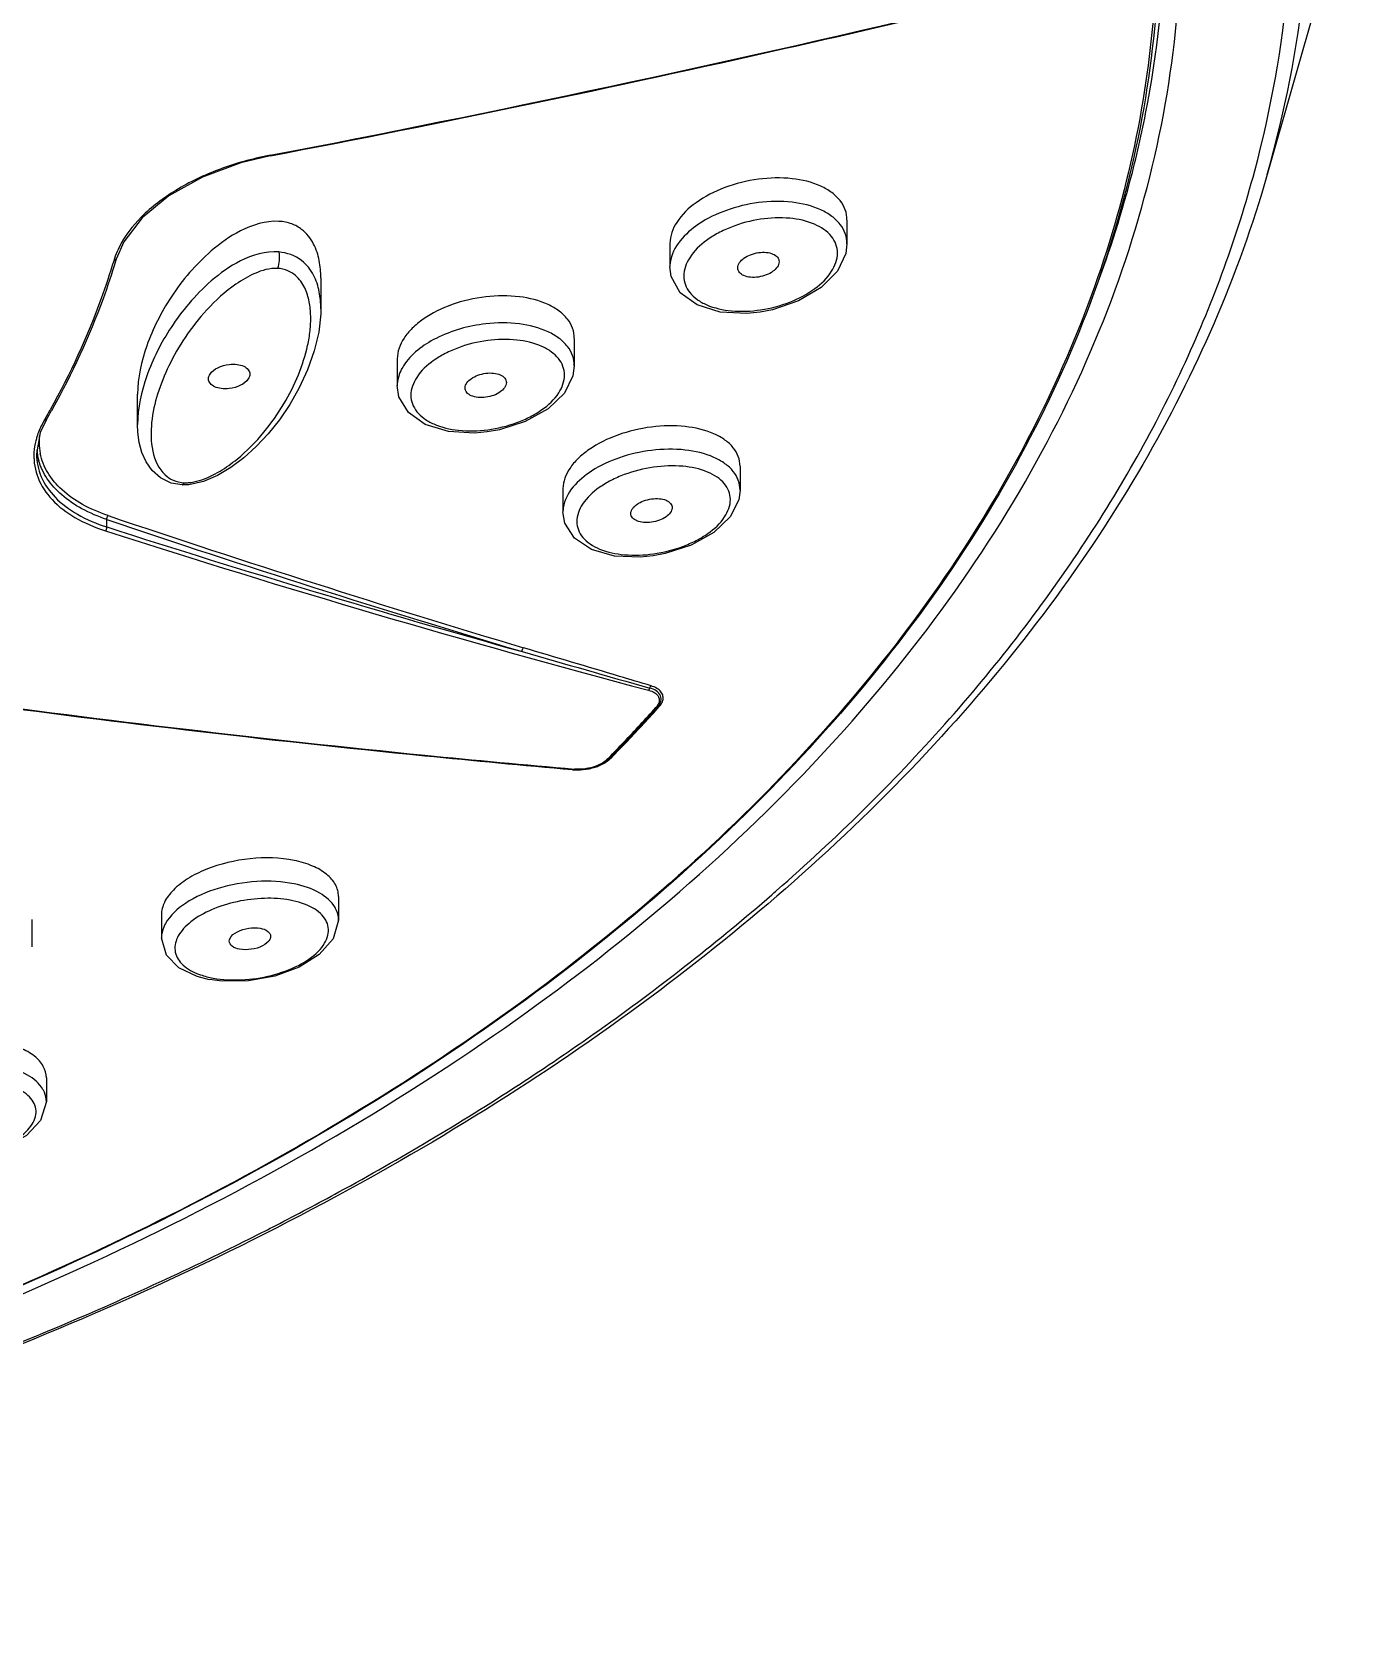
# Model space of a CAD drawing. Header units: millimetres. Extents: x 601 to 1195, y -13 to 407.
# Drawn here: x 939.6 to 956.4, y 269.26 to 289.56 of the extents above; entities that cross this region are included whole.
import ezdxf

# ---------------------------------------------------------------- set-up
doc = ezdxf.new("R2010")
doc.units = ezdxf.units.MM
doc.header["$LTSCALE"] = 0.1

msp = doc.modelspace()

# ---------------------------------------------------------------- linework, layer by layer
for p, q in [((956.4016, 291.6195), (955.2988, 287.7542)), ((942.631, 287.9962), (942.6117, 287.9925)), ((942.6325, 287.9889), (942.6133, 287.9852)), ((949.9591, 287.1737), (949.9591, 286.8713)), ((940.7695, 286.8984), (940.6733, 286.6767)), ((947.7091, 286.8779), (947.7091, 286.5838)), ((949.9591, 286.871), (949.9591, 286.8725)), ((940.6733, 286.6767), (940.6653, 286.65)), ((947.7091, 286.5837), (947.7091, 286.5826)), ((943.2733, 286.4397), (943.2733, 286.0441)), ((943.2733, 286.044), (943.2733, 286.0441)), ((948.8562, 286.0042), (948.6863, 285.987)), ((949.0126, 286.0343), (948.8562, 286.0042)), ((946.4945, 285.6708), (946.4945, 285.323)), ((944.2445, 285.4109), (944.2445, 285.0705)), ((946.4945, 285.3225), (946.4945, 285.324)), ((944.2445, 285.0698), (944.2445, 285.0695)), ((940.9456, 284.5776), (940.9456, 284.9604)), ((939.7716, 284.6502), (939.7599, 284.6299)), ((939.8635, 284.7752), (939.852, 284.7546)), ((939.709, 284.4733), (939.6603, 284.203)), ((939.7876, 284.6415), (939.709, 284.4733)), ((940.9456, 284.5776), (940.9456, 284.5774)), ((945.3889, 284.4818), (945.2269, 284.4679)), ((945.5419, 284.5083), (945.3889, 284.4818)), ((939.6603, 284.2029), (939.6603, 284.2023)), ((948.6003, 284.0447), (948.6003, 283.7426)), ((941.7821, 283.8516), (941.5969, 283.8109)), ((941.5109, 283.8084), (941.372, 283.8327)), ((941.5969, 283.8109), (941.5107, 283.8085)), ((946.3503, 283.7627), (946.3503, 283.4684)), ((948.6003, 283.7422), (948.6003, 283.7436)), ((946.3503, 283.4675), (946.3503, 283.4673)), ((940.5545, 283.2744), (940.5545, 283.369)), ((947.4964, 282.9072), (947.3364, 282.8914)), ((947.6504, 282.9354), (947.4964, 282.9072)), ((947.5398, 280.9729), (947.5521, 280.9865)), ((946.4891, 280.1917), (946.471, 280.1933)), ((946.6081, 280.1933), (946.4891, 280.1917)), ((946.7481, 280.2232), (946.6081, 280.1933)), ((946.8724, 280.2803), (946.7481, 280.2232)), ((946.9398, 280.3337), (946.8724, 280.2803)), ((946.932, 280.3413), (946.9194, 280.3284)), ((946.9399, 280.3338), (946.9528, 280.347)), ((943.4985, 278.5786), (943.4985, 278.278)), ((939.6034, 278.2878), (939.6034, 277.9416)), ((941.2485, 278.3481), (941.2485, 278.0523)), ((943.4985, 278.2781), (943.4985, 278.2788)), ((941.2485, 278.053), (941.2485, 278.0521)), ((941.8591, 277.523), (941.7028, 277.5616)), ((942.0208, 277.5022), (941.8587, 277.5231)), ((939.7862, 276.2743), (939.7862, 275.974)), ((939.7862, 275.9741), (939.7862, 275.9752))]:
    msp.add_line(p, q)
for points in [[(942.6133, 287.9852), (942.2569, 287.8996), (941.7682, 287.7188), (941.3427, 287.482), (941.0038, 287.203), (940.7695, 286.8984)], [(949.9591, 286.8709), (949.9441, 286.7504), (949.8372, 286.5252), (949.6319, 286.3174), (949.3433, 286.1465), (949.0126, 286.0343)], [(948.6863, 285.987), (948.3496, 286.0042), (948.0539, 286.0952), (947.8413, 286.2502), (947.7261, 286.4558), (947.7091, 286.5838)], [(943.2733, 286.044), (943.272, 285.9835), (943.2463, 285.7503), (943.1895, 285.5106), (943.1057, 285.2722), (943.0002, 285.0432), (942.8797, 284.8309), (942.748, 284.6366), (942.6056, 284.4579), (942.4533, 284.2951), (942.295, 284.1519), (942.1317, 284.0295), (941.9613, 283.928), (941.7821, 283.8516)], [(946.4944, 285.3223), (946.4777, 285.1966), (946.3683, 284.9764), (946.1612, 284.7753), (945.8718, 284.6124), (945.5419, 284.5083)], [(945.2269, 284.4679), (944.895, 284.4877), (944.6008, 284.5777), (944.3867, 284.7283), (944.2666, 284.9267), (944.2445, 285.07)], [(941.372, 283.8327), (941.238, 283.8977), (941.1327, 283.9907), (941.0551, 284.1006), (941.0011, 284.221), (940.9668, 284.3479), (940.9492, 284.4799), (940.9456, 284.5774)], [(948.6003, 283.742), (948.5841, 283.6207), (948.4754, 283.4038), (948.2682, 283.2042), (947.9794, 283.0415), (947.6504, 282.9354)], [(947.3364, 282.8914), (947.0059, 282.9051), (946.7114, 282.9877), (946.496, 283.131), (946.3742, 283.3223), (946.3503, 283.4676)], [(943.4985, 278.2788), (943.4303, 278.0405), (943.2544, 277.8407), (942.9985, 277.6807), (942.6885, 277.5671), (942.353, 277.5063), (942.0208, 277.5022)], [(941.7028, 277.5616), (941.4696, 277.6721), (941.3108, 277.8346), (941.2485, 278.053)], [(939.7862, 275.9752), (939.7132, 275.7353), (939.5335, 275.5445), (939.2767, 275.3954), (938.9678, 275.292), (938.6347, 275.2393), (938.3053, 275.2407)]]:
    msp.add_lwpolyline(points)
for centre, radius, start, end in [((940.7946, 291.0754), 13.2072, 348.87268, 359.07418), ((904.8751, 485.224), 200.8091, 280.837168, 283.336247), ((904.9065, 485.084), 200.6731, 282.745247, 283.336579), ((904.8743, 485.228), 200.8206, 280.837208, 282.745136), ((940.2971, 291.1717), 13.714, 344.93376, 348.87901), ((939.6573, 291.3554), 14.3795, 338.61756, 344.8896), ((941.5856, 286.3759), 0.9844, 161.71118, 163.36671), ((941.6624, 286.3491), 1.0657, 154.89478, 161.63985), ((941.7414, 286.3135), 1.1523, 153.54517, 154.96086), ((948.1165, 286.5824), 0.4074, 172.61137, 179.82793), ((930.8104, 289.8012), 10.3362, 330.10941, 330.83056), ((930.789, 289.841), 10.3928, 329.98047, 330.6981), ((940.4071, 284.3228), 0.7467, 185.24661, 195.82807), ((940.4527, 284.353), 0.7591, 173.2236, 181.03008), ((940.4257, 284.353), 0.7322, 181.07164, 191.27514), ((940.4, 284.1733), 0.7724, 176.33533, 177.93817), ((946.7279, 283.4671), 0.3777, 172.14989, 179.9369), ((991.1038, 433.185), 158.1141, 251.35513, 253.362506), ((983.215, 415.8473), 139.2677, 252.162413, 254.429975), ((991.1112, 433.2021), 158.0804, 251.355131, 253.362506), ((982.9027, 414.8521), 138.2768, 252.158533, 255.139335), ((1032.9708, 584.2595), 314.8668, 253.934035, 254.240746), ((960.8914, 444.6885), 165.1264, 262.215271, 264.33614), ((960.9018, 444.701), 165.1329, 262.215295, 264.333059), ((932.7791, 294.2083), 19.8139, 317.26208, 318.11855), ((932.7802, 294.2321), 19.8407, 317.26225, 318.06522), ((932.7992, 294.24), 19.8442, 317.26208, 318.11855), ((947.3668, 281.1283), 0.2209, 318.06589, 322.67772), ((932.4955, 294.4704), 20.2001, 316.41657, 317.26209), ((932.5051, 294.4864), 20.2153, 316.41657, 317.26209), ((932.5151, 294.5025), 20.231, 316.41657, 317.26209), ((932.218, 294.7344), 20.583, 315.63175, 316.41673), ((932.2277, 294.7503), 20.5982, 315.63302, 316.41674), ((932.2286, 294.7752), 20.6264, 315.5819, 316.41658), ((960.5627, 441.4436), 161.8649, 264.338592, 265.005627), ((960.572, 441.4461), 161.8614, 264.335483, 265.01206), ((946.5313, 280.8276), 0.6404, 264.568, 270.23285), ((946.5327, 280.9216), 0.734, 281.7484, 288.03634), ((946.5431, 280.8415), 0.6458, 282.72276, 286.83573), ((946.7368, 280.5591), 0.3142, 312.11114, 315.54005), ((931.8546, 298.327), 26.1373, 311.00107, 311.18352), ((928.4119, 302.8692), 31.841, 303.06335, 303.80646), ((925.3381, 308.1841), 37.9842, 296.24607, 297.20128)]:
    msp.add_arc(centre, radius, start, end)
for points, knots in [([(955.2988, 287.7542), (955.5234, 288.5417), (955.8397, 290.1489), (955.8811, 292.6054), (955.4841, 295.0489), (954.6556, 297.4461), (953.409, 299.7672), (951.7622, 301.9852), (949.7367, 304.0755), (946.4829, 306.7272), (941.5819, 309.5542), (934.8533, 312.0222), (927.4311, 313.549), (922.2678, 313.8917), (919.6517, 313.8917)], [0, 0, 0, 0, 0.048709, 0.0968661, 0.1454008, 0.1952038, 0.2470438, 0.3015134, 0.3590094, 0.4197369, 0.5507204, 0.6932767, 0.8443785, 1, 1, 1, 1]), ([(955.1391, 287.7984), (955.3478, 288.5783), (955.6337, 290.1691), (955.6366, 292.5952), (955.2094, 295.0059), (954.3595, 297.3687), (953.1002, 299.6549), (951.4494, 301.8383), (949.4282, 303.895), (946.1917, 306.5023), (941.3322, 309.2804), (934.6733, 311.7054), (927.3369, 313.205), (922.2359, 313.5415), (919.6517, 313.5415)], [0, 0, 0, 0, 0.0485552, 0.0966454, 0.1451882, 0.1950554, 0.2469937, 0.3015747, 0.3591775, 0.4199942, 0.5510757, 0.6936037, 0.8445714, 1, 1, 1, 1]), ([(921.1812, 269.7004), (923.4641, 269.7627), (927.9596, 270.1594), (934.424, 271.567), (940.3199, 273.7298), (945.4223, 276.571), (949.5365, 279.9913), (952.0572, 283.3154), (953.3612, 286.1151), (953.9802, 288.2239), (954.2522, 290.3623), (954.1998, 291.7892), (954.1169, 292.493)], [0, 0, 0, 0, 0.1541994, 0.3037973, 0.4454889, 0.5767364, 0.6962236, 0.8043698, 0.8550518, 0.9040867, 0.9521506, 1, 1, 1, 1]), ([(953.9267, 290.8656), (953.9267, 290.1928), (953.8207, 288.8351), (953.3474, 286.826), (952.5647, 284.8567), (951.0898, 282.2537), (948.4655, 279.1929), (944.3724, 276.0551), (939.4132, 273.4568), (933.7609, 271.4825), (927.6126, 270.1967), (923.3515, 269.8306), (921.1901, 269.7707)], [0, 0, 0, 0, 0.0474466, 0.0955915, 0.1450529, 0.1963831, 0.3060194, 0.4265846, 0.5581073, 0.6992073, 0.8475071, 1, 1, 1, 1]), ([(953.879, 290.1629), (953.8474, 289.5547), (953.6968, 288.331), (953.0481, 285.8907), (951.5615, 282.8962), (948.8598, 279.6312), (945.3105, 276.7172), (941.02, 274.2289), (936.1116, 272.2304), (930.7267, 270.7769), (926.9645, 270.2049), (925.042, 270.0163)], [0, 0, 0, 0, 0.0481395, 0.0970616, 0.1990565, 0.3093708, 0.4296514, 0.5601367, 0.6999367, 0.8473269, 1, 1, 1, 1]), ([(942.6117, 287.9925), (942.3989, 287.9518), (941.99, 287.8388), (941.4385, 287.5779), (940.9959, 287.2462), (940.7806, 286.9692), (940.7097, 286.8269)], [0, 0, 0, 0, 0.2830056, 0.5511475, 0.7922975, 1, 1, 1, 1]), ([(942.6117, 287.9925), (942.6121, 287.9907), (942.6132, 287.9893), (942.6126, 287.9851), (942.6133, 287.9852)], [0, 0, 0, 0, 0.7396966, 1, 1, 1, 1]), ([(955.2988, 287.7542), (954.932, 286.4685), (953.807, 283.8998), (951.1852, 280.4225), (947.6825, 277.2957), (943.4046, 274.5937), (938.4701, 272.3791), (933.0139, 270.7076), (927.1866, 269.623), (923.1805, 269.3123), (921.1544, 269.2602)], [0, 0, 0, 0, 0.0974029, 0.2018054, 0.3150197, 0.4375935, 0.5690054, 0.7079061, 0.8523458, 1, 1, 1, 1]), ([(949.9591, 287.1751), (949.9591, 287.2184), (949.944, 287.3072), (949.8753, 287.428), (949.7664, 287.5302), (949.5663, 287.6436), (949.2462, 287.7179), (948.9756, 287.711), (948.8341, 287.6922)], [0, 0, 0, 0, 0.0943557, 0.1915088, 0.2974572, 0.415619, 0.6890395, 1, 1, 1, 1]), ([(949.0653, 278.6559), (949.8192, 279.3155), (951.2142, 280.6848), (952.9709, 282.9378), (954.308, 285.3038), (954.9164, 286.9664), (955.1391, 287.7984)], [0, 0, 0, 0, 0.2700774, 0.5254066, 0.7677821, 1, 1, 1, 1]), ([(948.8341, 287.6922), (948.6884, 287.6729), (948.4095, 287.6041), (948.0487, 287.4203), (947.7889, 287.1797), (947.7091, 286.9703), (947.7091, 286.8765)], [0, 0, 0, 0, 0.2970084, 0.574752, 0.8103815, 1, 1, 1, 1]), ([(948.8341, 287.3948), (948.6954, 287.3769), (948.4273, 287.3118), (948.0058, 287.1126), (947.7383, 286.8347), (947.7125, 286.6348)], [0, 0, 0, 0, 0.2955669, 0.5739219, 1, 1, 1, 1]), ([(949.9591, 286.8725), (949.9591, 286.9159), (949.944, 287.0049), (949.8752, 287.126), (949.7664, 287.2288), (949.5664, 287.3431), (949.2465, 287.4188), (948.9757, 287.413), (948.8341, 287.3948)], [0, 0, 0, 0, 0.0944265, 0.1917327, 0.2978468, 0.4161149, 0.6893835, 1, 1, 1, 1]), ([(942.7403, 287.1574), (942.5727, 287.1668), (942.2531, 287.0634), (941.7834, 286.7279), (941.3629, 286.2327), (941.044, 285.6076), (940.9457, 285.1695), (940.9456, 284.9604)], [0, 0, 0, 0, 0.1652638, 0.3125761, 0.5680066, 0.7941889, 1, 1, 1, 1]), ([(943.2733, 286.4397), (943.2733, 286.5131), (943.2614, 286.6609), (943.1929, 286.8805), (943.0635, 287.0452), (942.8999, 287.1345), (942.7962, 287.1543), (942.7403, 287.1574)], [0, 0, 0, 0, 0.221485, 0.4449196, 0.6870775, 0.8309378, 1, 1, 1, 1]), ([(948.8619, 287.1839), (948.7352, 287.165), (948.5495, 287.1162), (948.3231, 287.0126), (948.1343, 286.8944), (947.9546, 286.7257), (947.8715, 286.5061), (947.8997, 286.3477), (947.9601, 286.2445), (948.055, 286.1581), (948.2291, 286.0636), (948.5063, 286.0048), (948.7398, 286.0148), (948.8619, 286.0329)], [0, 0, 0, 0, 0.1546933, 0.2294686, 0.3001035, 0.4233081, 0.5219187, 0.5669989, 0.6133009, 0.6637936, 0.7201675, 0.850844, 1, 1, 1, 1]), ([(948.8619, 286.0329), (948.9885, 286.0518), (949.2309, 286.1154), (949.5439, 286.2796), (949.7691, 286.4913), (949.8522, 286.7109), (949.8241, 286.8692), (949.7399, 287.0129), (949.534, 287.1456), (949.218, 287.2116), (948.984, 287.202), (948.8619, 287.1839)], [0, 0, 0, 0, 0.1548674, 0.3001428, 0.4234978, 0.522219, 0.5673418, 0.6136848, 0.7198679, 0.85068, 1, 1, 1, 1]), ([(942.7403, 286.7682), (942.5739, 286.7827), (942.2519, 286.6831), (941.8851, 286.4189), (941.5962, 286.1242), (941.3026, 285.7297), (941.0443, 285.2238), (940.9456, 284.7862), (940.9456, 284.5776)], [0, 0, 0, 0, 0.1644326, 0.311754, 0.4448061, 0.5683502, 0.7947001, 1, 1, 1, 1]), ([(942.7403, 286.7682), (942.7468, 286.732), (942.7472, 286.6613), (942.7365, 286.5906), (942.7235, 286.5598)], [0, 0, 0, 0, 0.5237473, 1, 1, 1, 1]), ([(943.2733, 286.0441), (943.2733, 286.1172), (943.2614, 286.2647), (943.1923, 286.4841), (943.0286, 286.6937), (942.8431, 286.7592), (942.7403, 286.7682)], [0, 0, 0, 0, 0.221367, 0.4447344, 0.6878557, 1, 1, 1, 1]), ([(948.5716, 286.5659), (948.5716, 286.614), (948.6342, 286.6863), (948.7346, 286.737), (948.8001, 286.7546), (948.8341, 286.7597)], [0, 0, 0, 0, 0.4190864, 0.7003965, 1, 1, 1, 1]), ([(948.8341, 286.7597), (948.867, 286.7646), (948.9301, 286.7672), (949.0152, 286.749), (949.0793, 286.7085), (949.0966, 286.664), (949.0966, 286.6439)], [0, 0, 0, 0, 0.313522, 0.5882388, 0.8108636, 1, 1, 1, 1]), ([(940.6424, 286.6576), (940.5942, 286.4961), (940.3786, 285.8435), (940.0884, 285.2162), (939.8357, 284.7634)], [0, 0, 0, 0, 0.2453163, 1, 1, 1, 1]), ([(940.6653, 286.65), (940.617, 286.4902), (940.4017, 285.8444), (940.1138, 285.2235), (939.8635, 284.7752)], [0, 0, 0, 0, 0.2454102, 1, 1, 1, 1]), ([(940.6424, 286.6576), (940.646, 286.6576), (940.6584, 286.6588), (940.6707, 286.6681), (940.6733, 286.6767)], [0, 0, 0, 0, 0.2835745, 1, 1, 1, 1]), ([(942.7235, 286.5598), (942.6247, 286.5641), (942.434, 286.5073), (942.1283, 286.3277), (941.8254, 286.0527), (941.5469, 285.6966), (941.3384, 285.3359), (941.1925, 284.97), (941.0858, 284.5112), (941.1278, 284.0921), (941.2967, 283.9368)], [0, 0, 0, 0, 0.0880326, 0.1699175, 0.3161787, 0.4484712, 0.5713126, 0.6866599, 0.7956149, 1, 1, 1, 1]), ([(941.7269, 283.8632), (941.8203, 283.8907), (941.9899, 283.9727), (942.272, 284.1749), (942.5516, 284.4597), (942.8085, 284.8252), (942.9957, 285.1976), (943.098, 285.5146), (943.1404, 285.7669), (943.1499, 285.9531), (943.132, 286.1373), (943.0767, 286.3184), (942.9791, 286.4573), (942.8525, 286.5394), (942.7688, 286.5579), (942.7235, 286.5598)], [0, 0, 0, 0, 0.084099, 0.1605986, 0.2992951, 0.426284, 0.5452793, 0.6580181, 0.7124731, 0.765863, 0.8185763, 0.8715959, 0.9280274, 0.960791, 1, 1, 1, 1]), ([(948.8341, 286.4501), (948.8012, 286.4452), (948.738, 286.4426), (948.653, 286.4608), (948.5888, 286.5013), (948.5716, 286.5458), (948.5716, 286.5659)], [0, 0, 0, 0, 0.3135313, 0.5882539, 0.8108717, 1, 1, 1, 1]), ([(949.0966, 286.6439), (949.0966, 286.5958), (949.034, 286.5234), (948.9336, 286.4728), (948.8681, 286.4551), (948.8341, 286.4501)], [0, 0, 0, 0, 0.4191028, 0.7004131, 1, 1, 1, 1]), ([(945.3695, 286.1983), (945.2238, 286.1813), (944.9457, 286.1174), (944.6326, 285.9659), (944.4361, 285.8062), (944.3009, 285.6487), (944.2445, 285.5018), (944.2445, 285.4097)], [0, 0, 0, 0, 0.298916, 0.5768914, 0.7007676, 0.8121612, 1, 1, 1, 1]), ([(946.4944, 285.6721), (946.4944, 285.7149), (946.4793, 285.8028), (946.4106, 285.9226), (946.3022, 286.0248), (946.1023, 286.1396), (945.7827, 286.2176), (945.5115, 286.2148), (945.3695, 286.1983)], [0, 0, 0, 0, 0.0932278, 0.1898445, 0.2957439, 0.4141652, 0.6884714, 1, 1, 1, 1]), ([(946.4944, 285.324), (946.4944, 285.3669), (946.4793, 285.4551), (946.4106, 285.5753), (946.3022, 285.6781), (946.1024, 285.7937), (945.7829, 285.873), (945.5116, 285.8713), (945.3695, 285.8552)], [0, 0, 0, 0, 0.093332, 0.1901193, 0.296187, 0.4147089, 0.6888366, 1, 1, 1, 1]), ([(945.3695, 285.8552), (945.1515, 285.8305), (944.7605, 285.7233), (944.419, 285.4733), (944.3229, 285.3198)], [0, 0, 0, 0, 0.5477175, 1, 1, 1, 1]), ([(945.394, 285.6428), (945.2673, 285.6263), (945.0815, 285.5812), (944.8545, 285.4824), (944.6661, 285.369), (944.4864, 285.2058), (944.4036, 284.99), (944.432, 284.8342), (944.4923, 284.732), (944.5869, 284.6457), (944.7606, 284.5499), (945.0374, 284.4875), (945.2714, 284.4934), (945.394, 284.5094)], [0, 0, 0, 0, 0.1552402, 0.2299448, 0.30025, 0.4221547, 0.5193312, 0.5640418, 0.6103099, 0.661055, 0.7178756, 0.8497299, 1, 1, 1, 1]), ([(945.394, 284.5094), (945.5206, 284.526), (945.7064, 284.5711), (945.9334, 284.67), (946.1219, 284.7834), (946.3015, 284.9466), (946.3844, 285.1624), (946.3559, 285.3182), (946.2956, 285.4204), (946.201, 285.5066), (946.0273, 285.6024), (945.7505, 285.6648), (945.5165, 285.6588), (945.394, 285.6428)], [0, 0, 0, 0, 0.1552481, 0.2299569, 0.300268, 0.4221844, 0.5193602, 0.5640644, 0.6103243, 0.6610617, 0.7178768, 0.8497277, 1, 1, 1, 1]), ([(941.847, 285.1563), (941.847, 285.1778), (941.8716, 285.2406), (941.9692, 285.3088), (942.0593, 285.334), (942.1095, 285.3397)], [0, 0, 0, 0, 0.1888084, 0.5569117, 1, 1, 1, 1]), ([(942.1095, 285.3397), (942.1426, 285.3434), (942.2061, 285.3439), (942.2911, 285.3227), (942.3546, 285.2806), (942.372, 285.236), (942.372, 285.2159)], [0, 0, 0, 0, 0.3125069, 0.587947, 0.8118464, 1, 1, 1, 1]), ([(944.3229, 285.3198), (944.3103, 285.2998), (944.2678, 285.2229), (944.2445, 285.1341), (944.2445, 285.0698)], [0, 0, 0, 0, 0.2688599, 1, 1, 1, 1]), ([(942.1095, 285.0324), (942.0763, 285.0287), (942.0128, 285.0282), (941.9278, 285.0495), (941.8643, 285.0916), (941.847, 285.1362), (941.847, 285.1563)], [0, 0, 0, 0, 0.3125329, 0.5880055, 0.8118718, 1, 1, 1, 1]), ([(942.372, 285.2159), (942.372, 285.1944), (942.3473, 285.1315), (942.2497, 285.0633), (942.1596, 285.0381), (942.1095, 285.0324)], [0, 0, 0, 0, 0.1888382, 0.5569909, 1, 1, 1, 1]), ([(945.107, 285.0403), (945.107, 285.0874), (945.1699, 285.1582), (945.2701, 285.2062), (945.3355, 285.2225), (945.3695, 285.2269)], [0, 0, 0, 0, 0.4157473, 0.6977693, 1, 1, 1, 1]), ([(945.3695, 285.2269), (945.4025, 285.2313), (945.4658, 285.2328), (945.5507, 285.2134), (945.6145, 285.1728), (945.632, 285.1286), (945.632, 285.1088)], [0, 0, 0, 0, 0.3141677, 0.5898465, 0.8127412, 1, 1, 1, 1]), ([(945.632, 285.1088), (945.632, 285.0616), (945.569, 284.9908), (945.4688, 284.9428), (945.4034, 284.9265), (945.3695, 284.9221)], [0, 0, 0, 0, 0.4157609, 0.6977868, 1, 1, 1, 1]), ([(945.3695, 284.9221), (945.3364, 284.9178), (945.2731, 284.9162), (945.1882, 284.9356), (945.1244, 284.9762), (945.107, 285.0204), (945.107, 285.0403)], [0, 0, 0, 0, 0.3141812, 0.5898685, 0.8127523, 1, 1, 1, 1]), ([(939.7599, 284.6299), (939.75, 284.6128), (939.7132, 284.5453), (939.6834, 284.4739), (939.6664, 284.4196)], [0, 0, 0, 0, 0.2583757, 1, 1, 1, 1]), ([(939.7599, 284.6299), (939.7628, 284.6296), (939.773, 284.6295), (939.7839, 284.6351), (939.7876, 284.6415)], [0, 0, 0, 0, 0.2825262, 1, 1, 1, 1]), ([(947.4753, 284.5442), (947.3298, 284.5258), (947.052, 284.4601), (946.7391, 284.3088), (946.5423, 284.1505), (946.4075, 283.996), (946.3503, 283.8517), (946.3503, 283.7614)], [0, 0, 0, 0, 0.3005067, 0.5798767, 0.7039261, 0.8149261, 1, 1, 1, 1]), ([(948.6003, 284.0461), (948.6003, 284.0877), (948.585, 284.1735), (948.516, 284.2896), (948.4074, 284.3877), (948.2071, 284.4969), (947.8875, 284.5683), (947.6172, 284.5621), (947.4753, 284.5442)], [0, 0, 0, 0, 0.0916985, 0.1868779, 0.2918196, 0.4099094, 0.685385, 1, 1, 1, 1]), ([(939.6664, 284.4196), (939.6613, 284.4032), (939.6431, 284.3389), (939.6323, 284.2724), (939.6292, 284.2227)], [0, 0, 0, 0, 0.2559987, 1, 1, 1, 1]), ([(947.4753, 284.2475), (947.3369, 284.2305), (947.0696, 284.1685), (946.6518, 283.9794), (946.3805, 283.7132), (946.3538, 283.5187)], [0, 0, 0, 0, 0.2988686, 0.578946, 1, 1, 1, 1]), ([(948.6003, 283.7436), (948.6003, 283.7855), (948.585, 283.8715), (948.516, 283.9881), (948.4074, 284.0869), (948.2072, 284.1971), (947.8877, 284.27), (947.6172, 284.2649), (947.4753, 284.2475)], [0, 0, 0, 0, 0.0918509, 0.1872451, 0.2923835, 0.4105822, 0.6858433, 1, 1, 1, 1]), ([(939.6281, 284.2011), (939.6244, 284.0983), (939.6621, 283.8824), (939.8546, 283.599), (940.1569, 283.3722), (940.4025, 283.2685), (940.5369, 283.2253)], [0, 0, 0, 0, 0.216228, 0.4445581, 0.7034305, 1, 1, 1, 1]), ([(939.6603, 284.2023), (939.6606, 284.1036), (939.7043, 283.8976), (939.8955, 283.6295), (940.1886, 283.4144), (940.4253, 283.3156), (940.5545, 283.2744)], [0, 0, 0, 0, 0.2156144, 0.4445313, 0.7038294, 1, 1, 1, 1]), ([(940.5545, 283.369), (940.4458, 283.4059), (940.2439, 283.4913), (939.9835, 283.665), (939.7905, 283.8737), (939.7119, 284.0372), (939.6886, 284.1192)], [0, 0, 0, 0, 0.2899439, 0.5507565, 0.7848121, 1, 1, 1, 1]), ([(940.5726, 283.418), (940.4598, 283.456), (940.2511, 283.5448), (939.9852, 283.7283), (939.7944, 283.9505), (939.7248, 284.124), (939.7077, 284.2099)], [0, 0, 0, 0, 0.2918841, 0.552558, 0.7852702, 1, 1, 1, 1]), ([(947.5018, 282.9331), (947.6285, 282.9511), (947.8143, 282.9977), (948.0415, 283.0971), (948.2297, 283.2101), (948.4087, 283.3701), (948.4925, 283.5823), (948.4633, 283.7341), (948.4023, 283.8324), (948.3074, 283.9144), (948.1334, 284.0044), (947.8569, 284.0602), (947.6241, 284.0509), (947.5018, 284.0336)], [0, 0, 0, 0, 0.1568028, 0.2322695, 0.3031824, 0.4253858, 0.5212118, 0.5648868, 0.6102009, 0.6602548, 0.7166996, 0.8486855, 1, 1, 1, 1]), ([(941.2967, 283.9368), (941.3261, 283.9097), (941.4006, 283.8589), (941.4896, 283.8387), (941.5382, 283.8366)], [0, 0, 0, 0, 0.4507826, 1, 1, 1, 1]), ([(947.5018, 284.0336), (947.3751, 284.0156), (947.1893, 283.9691), (946.9621, 283.8696), (946.7739, 283.7567), (946.5949, 283.5967), (946.5111, 283.3845), (946.5403, 283.2327), (946.6012, 283.1344), (946.6961, 283.0524), (946.8702, 282.9623), (947.1466, 282.9064), (947.3795, 282.9158), (947.5018, 282.9331)], [0, 0, 0, 0, 0.1567907, 0.2322513, 0.3031567, 0.4253466, 0.5211777, 0.5648625, 0.6101872, 0.6602499, 0.7167002, 0.8486884, 1, 1, 1, 1]), ([(941.5109, 283.8084), (941.5133, 283.8083), (941.527, 283.8122), (941.5337, 283.8264), (941.5382, 283.8366)], [0, 0, 0, 0, 0.1776255, 1, 1, 1, 1]), ([(947.4753, 283.6308), (947.5083, 283.6355), (947.5714, 283.638), (947.656, 283.6205), (947.72, 283.5824), (947.7378, 283.5393), (947.7378, 283.52)], [0, 0, 0, 0, 0.3177161, 0.5947701, 0.8162375, 1, 1, 1, 1]), ([(947.2128, 283.4456), (947.2128, 283.4921), (947.2766, 283.5615), (947.376, 283.6092), (947.4413, 283.626), (947.4753, 283.6308)], [0, 0, 0, 0, 0.4124503, 0.6960187, 1, 1, 1, 1]), ([(947.4753, 283.3348), (947.4423, 283.3301), (947.3792, 283.3276), (947.2945, 283.3451), (947.2306, 283.3832), (947.2128, 283.4263), (947.2128, 283.4456)], [0, 0, 0, 0, 0.3177254, 0.5947869, 0.8162447, 1, 1, 1, 1]), ([(947.7378, 283.52), (947.7378, 283.4735), (947.6739, 283.4041), (947.5746, 283.3564), (947.5092, 283.3396), (947.4753, 283.3348)], [0, 0, 0, 0, 0.4124559, 0.69603, 1, 1, 1, 1]), ([(947.4702, 281.2559), (947.336, 281.2962), (946.7961, 281.4577), (946.256, 281.6184), (945.8503, 281.7396)], [0, 0, 0, 0, 0.2487006, 1, 1, 1, 1]), ([(947.439, 281.2003), (947.4661, 281.1931), (947.5139, 281.1747), (947.568, 281.1237), (947.5785, 281.0535), (947.5566, 281.013), (947.5424, 280.9944)], [0, 0, 0, 0, 0.2982316, 0.5370416, 0.7514274, 1, 1, 1, 1]), ([(947.5521, 280.9865), (947.5707, 281.0074), (947.601, 281.0521), (947.5955, 281.1682), (947.508, 281.2129), (947.4542, 281.2282)], [0, 0, 0, 0, 0.2608437, 0.47901, 1, 1, 1, 1]), ([(947.6182, 281.0681), (947.6236, 281.087), (947.6263, 281.1281), (947.5972, 281.1854), (947.5421, 281.2293), (947.4959, 281.2482), (947.4702, 281.2559)], [0, 0, 0, 0, 0.2208447, 0.4426098, 0.6975868, 1, 1, 1, 1]), ([(947.5737, 280.9922), (947.5791, 280.9982), (947.5977, 281.0209), (947.6123, 281.0475), (947.6182, 281.0681)], [0, 0, 0, 0, 0.2724377, 1, 1, 1, 1]), ([(946.6854, 280.2116), (946.6696, 280.2081), (946.6082, 280.1966), (946.545, 280.1936), (946.4988, 280.1977)], [0, 0, 0, 0, 0.2578243, 1, 1, 1, 1]), ([(946.8749, 280.2912), (946.8647, 280.2841), (946.8194, 280.2557), (946.7693, 280.2353), (946.7302, 280.2234)], [0, 0, 0, 0, 0.2338398, 1, 1, 1, 1]), ([(946.76, 280.2237), (946.7785, 280.2297), (946.8453, 280.2547), (946.9089, 280.291), (946.9475, 280.3259)], [0, 0, 0, 0, 0.2718108, 1, 1, 1, 1]), ([(942.936, 279.037), (942.7534, 279.0739), (942.3678, 279.0822), (941.9072, 278.975), (941.5854, 278.8161), (941.4025, 278.6766), (941.281, 278.5203), (941.2485, 278.4015), (941.2485, 278.3472)], [0, 0, 0, 0, 0.2814615, 0.5731955, 0.7055711, 0.8211483, 0.918033, 1, 1, 1, 1]), ([(943.4985, 278.5796), (943.4985, 278.6315), (943.4686, 278.7427), (943.3444, 278.8777), (943.1605, 278.9792), (943.0153, 279.021), (942.936, 279.037)], [0, 0, 0, 0, 0.199702, 0.4224786, 0.6882463, 1, 1, 1, 1]), ([(942.936, 278.7395), (942.7809, 278.7716), (942.4516, 278.7882), (941.9769, 278.7044), (941.5702, 278.5302), (941.358, 278.3407), (941.2998, 278.2359)], [0, 0, 0, 0, 0.264891, 0.5444733, 0.7994828, 1, 1, 1, 1]), ([(942.8831, 278.5328), (942.7763, 278.5524), (942.5496, 278.566), (942.2114, 278.5243), (941.8934, 278.426), (941.6649, 278.3003), (941.5297, 278.1773), (941.4428, 278.0622), (941.3955, 277.8926), (941.501, 277.7024), (941.6256, 277.6329), (941.6966, 277.6034)], [0, 0, 0, 0, 0.15039, 0.3117969, 0.4694993, 0.6088915, 0.6686102, 0.7211068, 0.808401, 0.8935611, 1, 1, 1, 1]), ([(943.455, 278.4383), (943.4107, 278.516), (943.2454, 278.6541), (943.0484, 278.7163), (942.936, 278.7395)], [0, 0, 0, 0, 0.4377403, 1, 1, 1, 1]), ([(946.1279, 276.4118), (946.384, 276.5833), (947.3753, 277.2684), (948.3259, 278.0129), (949.0026, 278.6012)], [0, 0, 0, 0, 0.2558487, 1, 1, 1, 1]), ([(941.9072, 277.5429), (942.0249, 277.5212), (942.2747, 277.5092), (942.6427, 277.5642), (942.9776, 277.6839), (943.206, 277.8341), (943.3225, 277.977), (943.3687, 278.082), (943.3753, 278.1877), (943.3401, 278.2868), (943.2677, 278.3727), (943.1202, 278.4737), (942.9814, 278.5147), (942.8831, 278.5328)], [0, 0, 0, 0, 0.1502102, 0.3109331, 0.4644041, 0.5941393, 0.6475712, 0.6939242, 0.7358264, 0.7773841, 0.8227199, 0.8744993, 1, 1, 1, 1]), ([(943.4985, 278.2788), (943.4984, 278.32), (943.4867, 278.3762), (943.462, 278.426), (943.455, 278.4383)], [0, 0, 0, 0, 0.7433829, 1, 1, 1, 1]), ([(941.2998, 278.2359), (941.2915, 278.2211), (941.2635, 278.1639), (941.2486, 278.0997), (941.2485, 278.053)], [0, 0, 0, 0, 0.2666946, 1, 1, 1, 1]), ([(942.2138, 278.1321), (942.2583, 278.1549), (942.3553, 278.1831), (942.4563, 278.1845), (942.5047, 278.1756)], [0, 0, 0, 0, 0.5039873, 1, 1, 1, 1]), ([(942.5047, 278.1756), (942.5386, 278.1694), (942.5977, 278.1536), (942.636, 278.0972), (942.636, 278.0728)], [0, 0, 0, 0, 0.5852638, 1, 1, 1, 1]), ([(942.111, 278.0121), (942.111, 278.0229), (942.1245, 278.0773), (942.1751, 278.1122), (942.2138, 278.1321)], [0, 0, 0, 0, 0.1987024, 1, 1, 1, 1]), ([(942.2422, 277.9093), (942.2083, 277.9156), (942.1493, 277.9313), (942.111, 277.9877), (942.111, 278.0121)], [0, 0, 0, 0, 0.5852699, 1, 1, 1, 1]), ([(942.5333, 277.9529), (942.4888, 277.93), (942.3918, 277.9019), (942.2907, 277.9004), (942.2422, 277.9093)], [0, 0, 0, 0, 0.5039736, 1, 1, 1, 1]), ([(942.636, 278.0728), (942.636, 278.062), (942.6225, 278.0077), (942.572, 277.9728), (942.5333, 277.9529)], [0, 0, 0, 0, 0.1987177, 1, 1, 1, 1]), ([(941.6966, 277.6034), (941.7126, 277.5967), (941.781, 277.5708), (941.8522, 277.5529), (941.9072, 277.5429)], [0, 0, 0, 0, 0.2359142, 1, 1, 1, 1]), ([(939.7862, 276.2751), (939.7861, 276.3255), (939.7556, 276.4344), (939.6315, 276.566), (939.4481, 276.6666), (939.3031, 276.7089), (939.2237, 276.7255)], [0, 0, 0, 0, 0.1957026, 0.41747, 0.6848465, 1, 1, 1, 1]), ([(939.743, 276.1295), (939.6985, 276.2061), (939.5322, 276.3421), (939.3363, 276.4048), (939.2237, 276.4288)], [0, 0, 0, 0, 0.4351182, 1, 1, 1, 1]), ([(938.1913, 275.2804), (938.3092, 275.2578), (938.5592, 275.2425), (938.9276, 275.2903), (939.2622, 275.4008), (939.4907, 275.5423), (939.6071, 275.6787), (939.6531, 275.7792), (939.6593, 275.8812), (939.6237, 275.977), (939.5514, 276.0604), (939.4038, 276.1597), (939.2655, 276.201), (939.1673, 276.2199)], [0, 0, 0, 0, 0.1523876, 0.3149466, 0.4689133, 0.5973358, 0.6495508, 0.6945252, 0.7351712, 0.7758997, 0.8209636, 0.8729695, 1, 1, 1, 1]), ([(939.7862, 275.9751), (939.786, 276.015), (939.7743, 276.0695), (939.75, 276.1175), (939.743, 276.1295)], [0, 0, 0, 0, 0.7419484, 1, 1, 1, 1]), ([(942.7013, 274.4007), (942.9704, 274.539), (944.0197, 275.0945), (945.0418, 275.7016), (945.7832, 276.1843)], [0, 0, 0, 0, 0.254833, 1, 1, 1, 1]), ([(938.82, 272.6626), (939.1058, 272.7734), (940.2264, 273.2217), (941.3281, 273.7177), (942.1357, 274.116)], [0, 0, 0, 0, 0.2539234, 1, 1, 1, 1])]:
    msp.add_open_spline(points, degree=3, knots=knots)
for points in [[(941.5382, 283.8366), (941.5565, 283.8358), (941.5749, 283.8362), (941.5931, 283.8376)], [(941.5931, 283.8376), (941.6384, 283.841), (941.6833, 283.8504), (941.7269, 283.8632)], [(940.5369, 283.2253), (940.5501, 283.2366), (940.5569, 283.2571), (940.5545, 283.2744)], [(940.5545, 283.369), (940.5524, 283.3863), (940.5594, 283.4066), (940.5726, 283.418)], [(945.8333, 281.6903), (945.8306, 281.7075), (945.8371, 281.7283), (945.8503, 281.7396)], [(947.439, 281.2003), (947.447, 281.2072), (947.4519, 281.2178), (947.4542, 281.2282)], [(947.4542, 281.2282), (947.4568, 281.2385), (947.462, 281.2491), (947.4702, 281.2559)], [(947.5311, 280.9807), (947.5383, 280.9796), (947.5471, 280.9813), (947.5521, 280.9865)], [(947.5521, 280.9865), (947.5572, 280.992), (947.5664, 280.9935), (947.5737, 280.9922)], [(946.4988, 280.1977), (946.4965, 280.1946), (946.4929, 280.1914), (946.4891, 280.1917)], [(946.5339, 280.1872), (946.5836, 280.1874), (946.6335, 280.1928), (946.6822, 280.203)], [(946.9194, 280.3284), (946.9059, 280.3146), (946.8908, 280.3023), (946.8749, 280.2912)], [(946.9194, 280.3284), (946.9264, 280.3272), (946.9351, 280.3286), (946.9399, 280.3338)], [(946.9399, 280.3338), (946.9449, 280.339), (946.954, 280.3404), (946.9611, 280.339)]]:
    msp.add_open_spline(points, degree=3)

doc.saveas('drawing.dxf')
